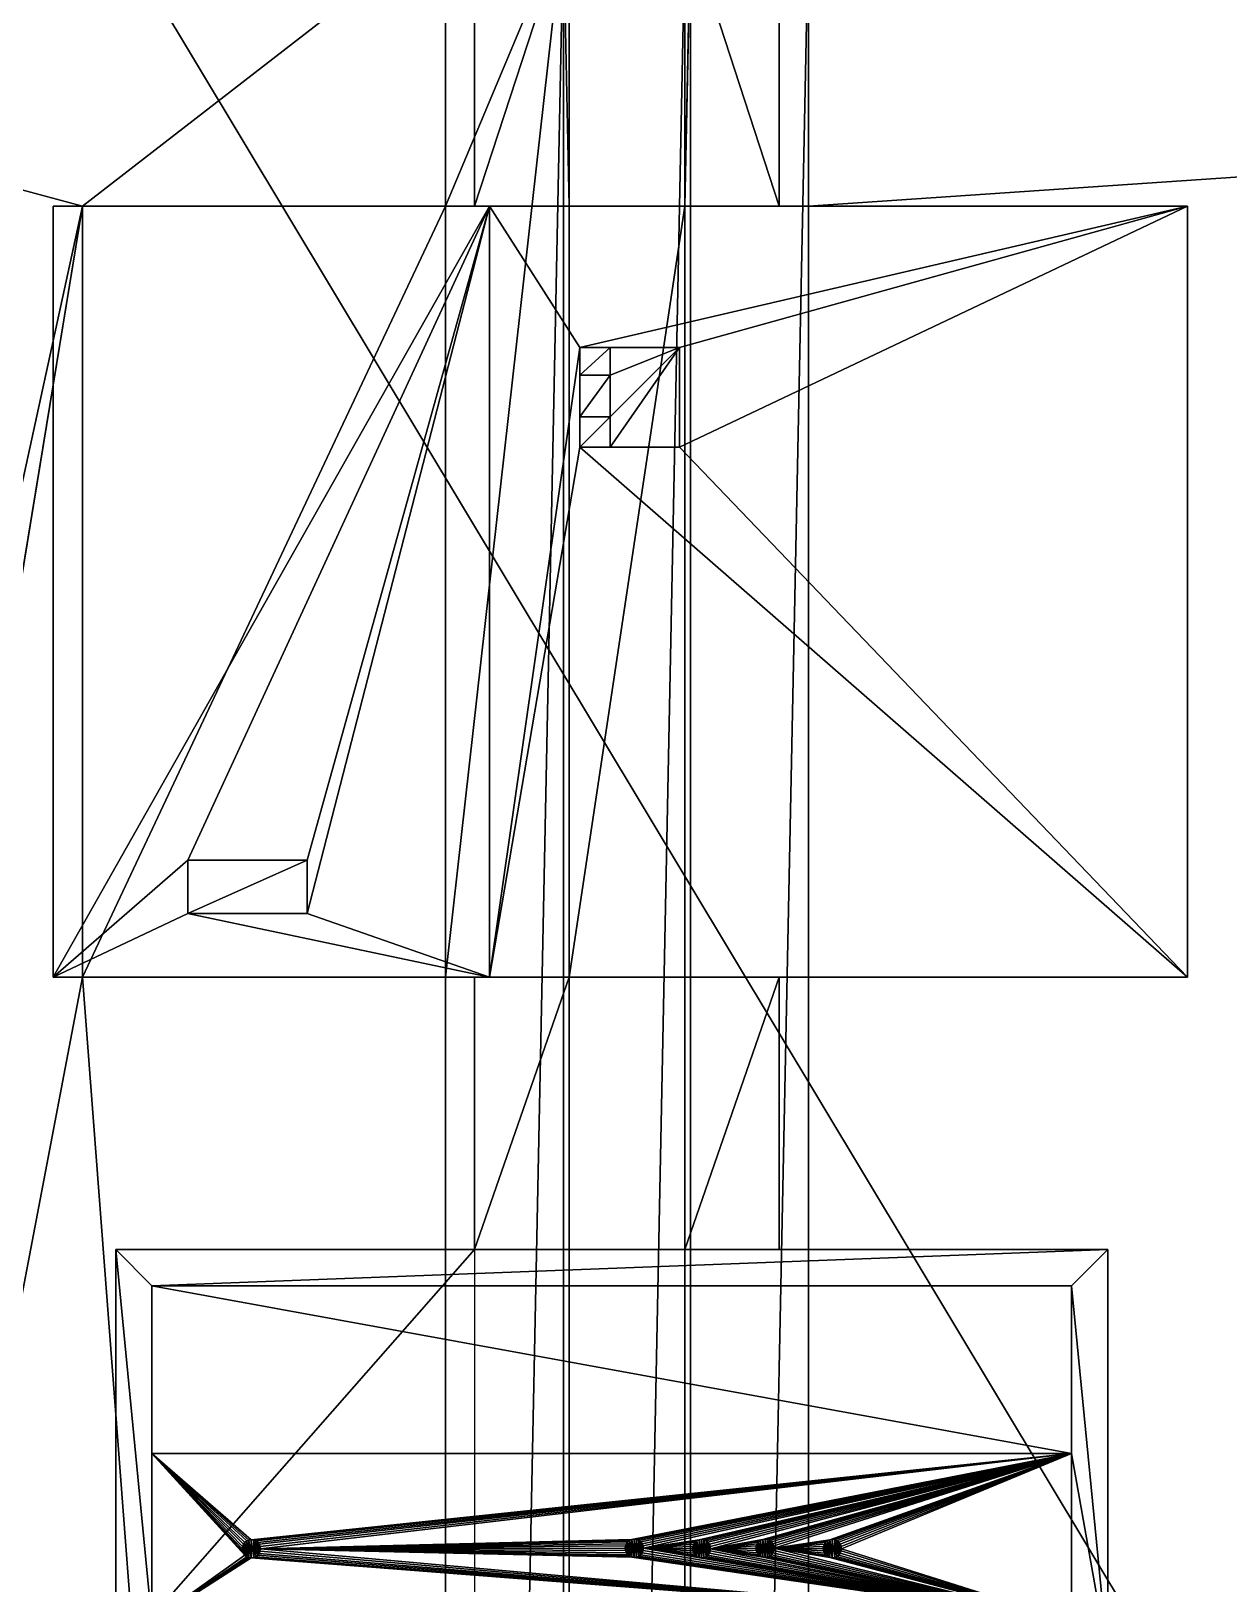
# Model space of a CAD drawing. Header units: millimetres. Extents: x -2 to 845, y -2 to 957.
# Drawn here: x 109.3 to 241.4, y 577.1 to 748.3 of the extents above; entities that cross this region are included whole.
import ezdxf

# ---------------------------------------------------------------- set-up
doc = ezdxf.new("R2010")
doc.units = ezdxf.units.MM
doc.header["$LTSCALE"] = 25.4

msp = doc.modelspace()

# ---------------------------------------------------------------- linework, layer by layer
for p, q in [((155, 729, 85), (155, 760, 85)), ((155, 729, 105), (155, 760, 105)), ((155, 729, 105), (155, 760, 105)), ((155, 729, 85), (155, 760, 85)), ((195, 760, 85), (195, 729, 85)), ((195, 760, 105), (195, 729, 105)), ((195, 760, 105), (195, 729, 105)), ((195, 760, 85), (195, 729, 85)), ((158.2, 759, 110), (158.2, 729, 110)), ((168, 120, 105), (168, 759, 105)), ((168.63, 758.37, 106), (168.63, 120.63, 106)), ((168.63, 758.37, 110), (168.63, 729, 110)), ((181.37, 120.63, 106), (181.37, 758.37, 106)), ((181.37, 729, 110), (181.37, 758.37, 110)), ((182, 759, 105), (182, 120, 105)), ((191.77, 729, 110), (191.77, 759, 110)), ((111.77, 644, 110), (111.77, 729, 110)), ((111.77, 729, 110), (111.77, 729, 240)), ((111.77, 644, 240), (111.77, 729, 240)), ((111.77, 729, 110), (158.2, 729, 110)), ((111.77, 729, 240), (159.87, 729, 240)), ((111.77, 729, 110), (111.77, 729, 240)), ((111.77, 729, 240), (159.87, 729, 240)), ((111.77, 644, 240), (111.77, 729, 240)), ((155, 729, 85), (115, 729, 85)), ((115, 729, 85), (115, 644, 85)), ((155, 729, 85), (115, 729, 85)), ((115, 729, 85), (115, 644, 85)), ((155, 644, 85), (155, 729, 85)), ((155, 644, 85), (155, 729, 85)), ((155, 729, 85), (155, 729, 105)), ((155, 644, 105), (155, 729, 105)), ((155, 729, 85), (155, 729, 105)), ((155, 644, 105), (155, 729, 105)), ((158.2, 729, 110), (168.63, 729, 110)), ((158.2, 729, 110), (168.63, 729, 110)), ((159.87, 729, 240), (236.77, 729, 240)), ((159.87, 729, 240), (159.87, 644, 240)), ((159.87, 729, 240), (159.87, 644, 240)), ((159.87, 729, 240), (236.77, 729, 240)), ((168.63, 729, 110), (168.63, 644, 110)), ((168.63, 729, 110), (181.37, 729, 110)), ((168.63, 729, 110), (181.37, 729, 110)), ((181.37, 729, 110), (191.77, 729, 110)), ((181.37, 644, 110), (181.37, 729, 110)), ((181.37, 729, 110), (191.77, 729, 110)), ((191.77, 729, 110), (236.77, 729, 110)), ((195, 729, 85), (195, 729, 105)), ((195, 729, 85), (195, 120, 85)), ((195, 729, 105), (195, 120, 105)), ((195, 729, 85), (195, 729, 105)), ((195, 729, 105), (195, 120, 105)), ((195, 729, 85), (195, 120, 85)), ((236.77, 729, 110), (236.77, 644, 110)), ((236.77, 729, 240), (236.77, 644, 240)), ((236.77, 729, 110), (236.77, 729, 240)), ((236.77, 729, 110), (236.77, 729, 240)), ((236.77, 729, 240), (236.77, 644, 240)), ((169.8, 713.41, 240), (180.8, 713.41, 240)), ((169.8, 702.41, 240), (169.8, 713.41, 240)), ((169.8, 702.41, 240), (169.8, 713.41, 240)), ((169.8, 713.41, 240), (169.8, 713.41, 228)), ((169.8, 713.41, 228), (169.8, 710.34, 228)), ((169.8, 713.41, 240), (180.8, 713.41, 240)), ((173.14, 713.41, 228), (169.8, 713.41, 228)), ((169.8, 713.41, 240), (169.8, 713.41, 228)), ((169.8, 713.41, 228), (169.8, 710.34, 228)), ((173.14, 713.41, 228), (169.8, 713.41, 228)), ((173.14, 710.34, 216), (173.14, 713.41, 216)), ((173.14, 713.41, 216), (180.8, 713.41, 216)), ((173.14, 713.41, 216), (180.8, 713.41, 216)), ((173.14, 713.41, 216), (173.14, 713.41, 228)), ((173.14, 710.34, 228), (173.14, 713.41, 228)), ((173.14, 710.34, 216), (173.14, 713.41, 216)), ((173.14, 710.34, 228), (173.14, 713.41, 228)), ((173.14, 713.41, 216), (173.14, 713.41, 228)), ((180.8, 713.41, 240), (180.8, 702.41, 240)), ((180.8, 713.41, 216), (180.8, 702.41, 216)), ((180.8, 713.41, 240), (180.8, 713.41, 216)), ((180.8, 713.41, 240), (180.8, 702.41, 240)), ((180.8, 713.41, 216), (180.8, 702.41, 216)), ((180.8, 713.41, 240), (180.8, 713.41, 216)), ((169.8, 710.34, 216), (169.8, 705.75, 216)), ((169.8, 710.34, 216), (173.14, 710.34, 216)), ((169.8, 710.34, 216), (169.8, 710.34, 228)), ((169.8, 710.34, 216), (169.8, 705.75, 216)), ((169.8, 710.34, 228), (173.14, 710.34, 228)), ((169.8, 710.34, 216), (173.14, 710.34, 216)), ((169.8, 710.34, 216), (169.8, 710.34, 228)), ((169.8, 710.34, 228), (173.14, 710.34, 228)), ((173.14, 710.34, 216), (173.14, 710.34, 228)), ((173.14, 710.34, 216), (173.14, 710.34, 228)), ((169.8, 705.75, 216), (173.14, 705.75, 216)), ((169.8, 705.75, 216), (169.8, 705.75, 228)), ((169.8, 705.75, 228), (169.8, 702.41, 228)), ((169.8, 705.75, 228), (169.8, 702.41, 228)), ((169.8, 705.75, 228), (173.14, 705.75, 228)), ((169.8, 705.75, 216), (173.14, 705.75, 216)), ((169.8, 705.75, 228), (173.14, 705.75, 228)), ((169.8, 705.75, 216), (169.8, 705.75, 228)), ((173.14, 702.41, 216), (173.14, 705.75, 216)), ((173.14, 702.41, 228), (173.14, 705.75, 228)), ((173.14, 705.75, 216), (173.14, 705.75, 228)), ((173.14, 702.41, 216), (173.14, 705.75, 216)), ((173.14, 702.41, 228), (173.14, 705.75, 228)), ((173.14, 705.75, 216), (173.14, 705.75, 228)), ((180.8, 702.41, 240), (169.8, 702.41, 240)), ((180.8, 702.41, 240), (169.8, 702.41, 240)), ((169.8, 702.41, 240), (169.8, 702.41, 228)), ((173.14, 702.41, 228), (169.8, 702.41, 228)), ((169.8, 702.41, 240), (169.8, 702.41, 228)), ((173.14, 702.41, 228), (169.8, 702.41, 228)), ((180.8, 702.41, 216), (173.14, 702.41, 216)), ((173.14, 702.41, 216), (173.14, 702.41, 228)), ((180.8, 702.41, 216), (173.14, 702.41, 216)), ((173.14, 702.41, 216), (173.14, 702.41, 228)), ((180.8, 702.41, 240), (180.8, 702.41, 216)), ((180.8, 702.41, 240), (180.8, 702.41, 216)), ((126.62, 651.01, 240), (126.62, 656.92, 240)), ((126.62, 656.92, 240), (139.76, 656.92, 240)), ((126.62, 651.01, 235), (126.62, 656.92, 235)), ((126.62, 656.92, 235), (139.76, 656.92, 235)), ((126.62, 651.01, 240), (126.62, 656.92, 240)), ((126.62, 656.92, 240), (126.62, 656.92, 235)), ((126.62, 651.01, 235), (126.62, 656.92, 235)), ((126.62, 656.92, 240), (139.76, 656.92, 240)), ((126.62, 656.92, 235), (139.76, 656.92, 235)), ((126.62, 656.92, 240), (126.62, 656.92, 235)), ((139.76, 656.92, 240), (139.76, 651.01, 240)), ((139.76, 656.92, 235), (139.76, 651.01, 235)), ((139.76, 656.92, 240), (139.76, 656.92, 235)), ((139.76, 656.92, 240), (139.76, 651.01, 240)), ((139.76, 656.92, 235), (139.76, 651.01, 235)), ((139.76, 656.92, 240), (139.76, 656.92, 235)), ((139.76, 651.01, 240), (126.62, 651.01, 240)), ((139.76, 651.01, 235), (126.62, 651.01, 235)), ((126.62, 651.01, 240), (126.62, 651.01, 235)), ((139.76, 651.01, 240), (126.62, 651.01, 240)), ((126.62, 651.01, 240), (126.62, 651.01, 235)), ((139.76, 651.01, 235), (126.62, 651.01, 235)), ((139.76, 651.01, 240), (139.76, 651.01, 235)), ((139.76, 651.01, 240), (139.76, 651.01, 235)), ((111.77, 644, 110), (111.77, 644, 240)), ((158.2, 644, 110), (111.77, 644, 110)), ((111.77, 644, 110), (111.77, 644, 240)), ((159.87, 644, 240), (111.77, 644, 240)), ((159.87, 644, 240), (111.77, 644, 240)), ((115, 644, 85), (155, 644, 85)), ((115, 644, 85), (155, 644, 85)), ((155, 120, 85), (155, 644, 85)), ((155, 644, 85), (155, 644, 105)), ((155, 120, 105), (155, 644, 105)), ((155, 644, 85), (155, 644, 105)), ((155, 120, 105), (155, 644, 105)), ((155, 120, 85), (155, 644, 85)), ((168.63, 644, 110), (158.2, 644, 110)), ((158.2, 644, 110), (158.2, 614, 110)), ((168.63, 644, 110), (158.2, 644, 110)), ((236.77, 644, 240), (159.87, 644, 240)), ((236.77, 644, 240), (159.87, 644, 240)), ((181.37, 644, 110), (168.63, 644, 110)), ((181.37, 644, 110), (168.63, 644, 110)), ((168.63, 644, 110), (168.63, 614, 110)), ((191.77, 644, 110), (181.37, 644, 110)), ((181.37, 614, 110), (181.37, 644, 110)), ((191.77, 644, 110), (181.37, 644, 110)), ((236.77, 644, 110), (191.77, 644, 110)), ((191.77, 614, 110), (191.77, 644, 110)), ((236.77, 644, 110), (236.77, 644, 240)), ((236.77, 644, 110), (236.77, 644, 240)), ((118.66, 614, 110), (118.66, 569, 110)), ((158.2, 614, 110), (118.66, 614, 110)), ((228, 614, 224), (118.66, 614, 224)), ((118.66, 614, 110), (118.66, 614, 224)), ((158.2, 614, 110), (118.66, 614, 110)), ((118.66, 614, 110), (118.66, 569, 110)), ((118.66, 614, 224), (118.66, 569, 224)), ((118.66, 614, 110), (118.66, 614, 224)), ((118.66, 614, 224), (118.66, 569, 224)), ((228, 614, 224), (118.66, 614, 224)), ((168.63, 614, 110), (158.2, 614, 110)), ((158.2, 614, 110), (158.2, 569, 110)), ((168.63, 614, 110), (158.2, 614, 110)), ((181.37, 614, 110), (168.63, 614, 110)), ((191.77, 614, 110), (181.37, 614, 110)), ((191.77, 614, 110), (181.37, 614, 110)), ((228, 614, 110), (191.77, 614, 110)), ((228, 569, 110), (228, 614, 110)), ((228, 569, 224), (228, 614, 224)), ((228, 614, 110), (228, 614, 224)), ((228, 614, 110), (228, 614, 224)), ((228, 569, 224), (228, 614, 224)), ((122.66, 610, 225), (122.66, 591.5, 225)), ((224, 610, 225), (122.66, 610, 225)), ((122.66, 610, 224), (122.66, 591.5, 224)), ((224, 610, 224), (122.66, 610, 224)), ((122.66, 610, 225), (122.66, 591.5, 225)), ((122.66, 610, 225), (122.66, 610, 224)), ((122.66, 610, 224), (122.66, 591.5, 224)), ((224, 610, 225), (122.66, 610, 225)), ((224, 610, 224), (122.66, 610, 224)), ((122.66, 610, 225), (122.66, 610, 224)), ((224, 591.5, 225), (224, 610, 225)), ((224, 591.5, 224), (224, 610, 224)), ((224, 610, 225), (224, 610, 224)), ((224, 591.5, 225), (224, 610, 225)), ((224, 591.5, 224), (224, 610, 224)), ((224, 610, 225), (224, 610, 224)), ((122.66, 591.5, 225), (224, 591.5, 225)), ((122.66, 591.5, 225), (224, 591.5, 225)), ((122.66, 591.5, 225), (122.66, 573, 225)), ((122.66, 591.5, 224), (122.66, 573, 224)), ((122.66, 591.5, 225), (122.66, 573, 225)), ((122.66, 591.5, 225), (122.66, 591.5, 224)), ((122.66, 591.5, 224), (122.66, 573, 224)), ((122.66, 591.5, 225), (122.66, 591.5, 224)), ((224, 573, 225), (224, 591.5, 225)), ((224, 573, 224), (224, 591.5, 224)), ((224, 573, 225), (224, 591.5, 225)), ((224, 573, 224), (224, 591.5, 224)), ((224, 591.5, 225), (224, 591.5, 224)), ((224, 591.5, 225), (224, 591.5, 224))]:
    msp.add_line(p, q)
at = {"extrusion": (0, 0, -1)}
for centre in [(-133.61, 581.01, -225), (-133.61, 581.01, -225), (-175.81, 581.07, -225), (-175.81, 581.07, -225), (-183.22, 581.02, -225), (-183.22, 581.02, -225), (-190.23, 581.07, -225), (-190.23, 581.07, -225), (-197.64, 581.02, -225), (-197.64, 581.02, -225)]:
    msp.add_circle(centre, 1, dxfattribs=at)

# ---------------------------------------------------------------- meshes
mesh = msp.add_polyface()
corners = [(0, -2, -2), (545, 50, -2), (0, 957, -2), (670, -2, -2), (590, 50, -2), (670, 50, -2), (670, 0, -2), (670, 955, -2), (845, 957, -2), (545, 905, -2), (590, 905, -2), (670, 905, -2), (845, 955, -2)]
mesh.append_faces([[corners[k] for k in face] for face in [(5, 3, 6), (7, 10, 11), (8, 7, 12)]], dxfattribs={"vtx0": -1})
mesh.append_faces([[corners[k] for k in face] for face in [(0, 1, 2), (1, 3, 4), (4, 3, 5), (2, 7, 8), (9, 2, 1)]], dxfattribs={"vtx0": -1, "vtx1": -1})
mesh.append_faces([[corners[k] for k in face] for face in [(7, 2, 9)]], dxfattribs={"vtx0": -1, "vtx1": -1, "vtx2": -1})
mesh.append_faces([[corners[k] for k in face] for face in [(1, 0, 3), (7, 9, 10)]], dxfattribs={"vtx0": -1, "vtx2": -1})
mesh = msp.add_polyface()
corners = [(590, -2, 25), (130, 35, 25), (130, -2, 25), (505, 50, 25), (545, 50, 25), (505, 905, 25), (590, 50, 25), (100, 920, 25), (100, 905, 25), (130, 920, 25), (130, 955, 25), (590, 955, 25), (545, 905, 25), (590, 905, 25), (100, 50, 25), (100, 35, 25)]
mesh.append_faces([[corners[k] for k in face] for face in [(0, 1, 2), (4, 0, 6), (5, 7, 8), (11, 12, 13), (1, 14, 15)]], dxfattribs={"vtx0": -1})
mesh.append_faces([[corners[k] for k in face] for face in [(3, 4, 5), (7, 5, 9), (9, 5, 10), (10, 5, 11), (12, 5, 4), (14, 1, 3)]], dxfattribs={"vtx0": -1, "vtx1": -1})
mesh.append_faces([[corners[k] for k in face] for face in [(1, 0, 3), (3, 0, 4), (11, 5, 12)]], dxfattribs={"vtx0": -1, "vtx1": -1, "vtx2": -1})
mesh = msp.add_polyface()
corners = [(0, 760, 85), (0, 270, 85), (0, 759, 85), (15, 270, 85), (115, 729, 85), (155, 760, 85), (15, 120, 85), (15, 119, 85), (155, 729, 85), (115, 644, 85), (155, 119, 85), (155, 644, 85), (155, 120, 85)]
mesh.append_faces([[corners[k] for k in face] for face in [(0, 1, 2), (4, 5, 8), (10, 11, 12)]], dxfattribs={"vtx0": -1})
mesh.append_faces([[corners[k] for k in face] for face in [(1, 0, 3), (3, 4, 6), (6, 4, 7), (7, 9, 10), (9, 7, 4)]], dxfattribs={"vtx0": -1, "vtx1": -1})
mesh.append_faces([[corners[k] for k in face] for face in [(3, 0, 4)]], dxfattribs={"vtx0": -1, "vtx1": -1, "vtx2": -1})
mesh.append_faces([[corners[k] for k in face] for face in [(4, 0, 5), (10, 9, 11)]], dxfattribs={"vtx0": -1, "vtx2": -1})
mesh = msp.add_polyface()
corners = [(155, 760, 85), (155, 729, 105), (155, 729, 85), (155, 760, 105)]
mesh.append_faces([[corners[k] for k in face] for face in [(0, 1, 2), (1, 0, 3)]], dxfattribs={"vtx0": -1})
mesh = msp.add_polyface()
corners = [(168, 760, 105), (155, 729, 105), (155, 760, 105), (155, 644, 105), (155, 120, 105), (168, 120, 105), (168, 759, 105)]
mesh.append_faces([[corners[k] for k in face] for face in [(0, 1, 2), (5, 0, 6)]], dxfattribs={"vtx0": -1})
mesh.append_faces([[corners[k] for k in face] for face in [(1, 0, 3), (3, 0, 4), (4, 0, 5)]], dxfattribs={"vtx0": -1, "vtx1": -1})
mesh = msp.add_polyface()
corners = [(182, 760, 110), (168, 759, 110), (168, 760, 110), (168.63, 758.37, 110), (181.37, 758.37, 110), (181.37, 729, 110), (182, 759, 110), (191.77, 729, 110), (191.77, 759, 110), (158.2, 729, 110), (158.2, 759, 110), (168.63, 729, 110)]
mesh.append_faces([[corners[k] for k in face] for face in [(0, 1, 2), (7, 6, 8), (1, 9, 10)]], dxfattribs={"vtx0": -1})
mesh.append_faces([[corners[k] for k in face] for face in [(3, 0, 4), (4, 0, 5), (5, 6, 7), (9, 1, 11), (11, 1, 3)]], dxfattribs={"vtx0": -1, "vtx1": -1})
mesh.append_faces([[corners[k] for k in face] for face in [(1, 0, 3)]], dxfattribs={"vtx0": -1, "vtx1": -1, "vtx2": -1})
mesh.append_faces([[corners[k] for k in face] for face in [(5, 0, 6)]], dxfattribs={"vtx0": -1, "vtx2": -1})
mesh = msp.add_polyface()
corners = [(195, 760, 105), (182, 759, 105), (182, 760, 105), (182, 120, 105), (195, 120, 105), (195, 729, 105)]
mesh.append_faces([[corners[k] for k in face] for face in [(0, 1, 2), (4, 0, 5)]], dxfattribs={"vtx0": -1})
mesh.append_faces([[corners[k] for k in face] for face in [(1, 0, 3), (3, 0, 4)]], dxfattribs={"vtx0": -1, "vtx1": -1})
mesh = msp.add_polyface()
corners = [(195, 760, 105), (195, 729, 85), (195, 729, 105), (195, 760, 85)]
mesh.append_faces([[corners[k] for k in face] for face in [(0, 1, 2), (1, 0, 3)]], dxfattribs={"vtx0": -1})
mesh = msp.add_polyface()
corners = [(651, 760, 85), (195, 729, 85), (195, 760, 85), (195, 120, 85), (650, 120, 85), (651, 120, 85)]
mesh.append_faces([[corners[k] for k in face] for face in [(0, 1, 2), (4, 0, 5)]], dxfattribs={"vtx0": -1})
mesh.append_faces([[corners[k] for k in face] for face in [(1, 0, 3), (3, 0, 4)]], dxfattribs={"vtx0": -1, "vtx1": -1})
mesh = msp.add_polyface()
corners = [(181.37, 758.37, 106), (168.63, 120.63, 106), (168.63, 758.37, 106), (181.37, 120.63, 106)]
mesh.append_faces([[corners[k] for k in face] for face in [(0, 1, 2), (1, 0, 3)]], dxfattribs={"vtx0": -1})
mesh = msp.add_polyface()
corners = [(111.77, 729, 110), (111.77, 644, 240), (111.77, 644, 110), (111.77, 729, 240)]
mesh.append_faces([[corners[k] for k in face] for face in [(0, 1, 2), (1, 0, 3)]], dxfattribs={"vtx0": -1})
mesh = msp.add_polyface()
corners = [(236.77, 729, 110), (181.37, 729, 110), (191.77, 729, 110), (168.63, 729, 110), (158.2, 729, 110), (111.77, 729, 110), (236.77, 729, 240), (111.77, 729, 240), (159.87, 729, 240)]
mesh.append_faces([[corners[k] for k in face] for face in [(0, 1, 2), (7, 6, 8)]], dxfattribs={"vtx0": -1})
mesh.append_faces([[corners[k] for k in face] for face in [(1, 0, 3), (3, 0, 4), (4, 0, 5), (5, 6, 7)]], dxfattribs={"vtx0": -1, "vtx1": -1})
mesh.append_faces([[corners[k] for k in face] for face in [(5, 0, 6)]], dxfattribs={"vtx0": -1, "vtx2": -1})
mesh = msp.add_polyface()
corners = [(159.87, 729, 240), (111.77, 644, 240), (111.77, 729, 240), (126.62, 656.92, 240), (139.76, 656.92, 240), (139.76, 651.01, 240), (126.62, 651.01, 240), (159.87, 644, 240)]
mesh.append_faces([[corners[k] for k in face] for face in [(0, 1, 2)]], dxfattribs={"vtx0": -1})
mesh.append_faces([[corners[k] for k in face] for face in [(3, 0, 4), (4, 0, 5), (1, 6, 7), (6, 1, 3), (7, 5, 0)]], dxfattribs={"vtx0": -1, "vtx1": -1})
mesh.append_faces([[corners[k] for k in face] for face in [(1, 0, 3)]], dxfattribs={"vtx0": -1, "vtx1": -1, "vtx2": -1})
mesh.append_faces([[corners[k] for k in face] for face in [(7, 6, 5)]], dxfattribs={"vtx0": -1, "vtx2": -1})
mesh = msp.add_polyface()
corners = [(155, 729, 85), (115, 644, 85), (115, 729, 85), (155, 644, 85)]
mesh.append_faces([[corners[k] for k in face] for face in [(0, 1, 2), (1, 0, 3)]], dxfattribs={"vtx0": -1})
mesh = msp.add_polyface()
corners = [(155, 729, 85), (155, 644, 105), (155, 644, 85), (155, 729, 105)]
mesh.append_faces([[corners[k] for k in face] for face in [(0, 1, 2), (1, 0, 3)]], dxfattribs={"vtx0": -1})
mesh = msp.add_polyface()
corners = [(159.87, 729, 240), (169.8, 713.41, 240), (159.87, 644, 240), (236.77, 729, 240), (180.8, 713.41, 240), (180.8, 702.41, 240), (169.8, 702.41, 240), (236.77, 644, 240)]
mesh.append_faces([[corners[k] for k in face] for face in [(0, 1, 2), (1, 3, 4), (4, 3, 5), (2, 6, 7), (6, 2, 1), (7, 5, 3)]], dxfattribs={"vtx0": -1, "vtx1": -1})
mesh.append_faces([[corners[k] for k in face] for face in [(1, 0, 3), (7, 6, 5)]], dxfattribs={"vtx0": -1, "vtx2": -1})
mesh = msp.add_polyface()
corners = [(181.37, 729, 110), (168.63, 644, 110), (168.63, 729, 110), (181.37, 644, 110)]
mesh.append_faces([[corners[k] for k in face] for face in [(0, 1, 2), (1, 0, 3)]], dxfattribs={"vtx0": -1})
mesh = msp.add_polyface()
corners = [(195, 120, 105), (195, 119, 85), (195, 119, 105), (195, 120, 85), (195, 729, 105), (195, 729, 85)]
mesh.append_faces([[corners[k] for k in face] for face in [(0, 1, 2), (3, 4, 5)]], dxfattribs={"vtx0": -1})
mesh.append_faces([[corners[k] for k in face] for face in [(1, 0, 3)]], dxfattribs={"vtx0": -1, "vtx1": -1})
mesh.append_faces([[corners[k] for k in face] for face in [(3, 0, 4)]], dxfattribs={"vtx0": -1, "vtx2": -1})
mesh = msp.add_polyface()
corners = [(236.77, 729, 240), (236.77, 644, 110), (236.77, 644, 240), (236.77, 729, 110)]
mesh.append_faces([[corners[k] for k in face] for face in [(0, 1, 2), (1, 0, 3)]], dxfattribs={"vtx0": -1})
mesh = msp.add_polyface()
corners = [(180.8, 713.41, 216), (173.14, 710.34, 216), (173.14, 713.41, 216), (173.14, 705.75, 216), (173.14, 702.41, 216), (180.8, 702.41, 216), (169.8, 705.75, 216), (169.8, 710.34, 216)]
mesh.append_faces([[corners[k] for k in face] for face in [(0, 1, 2), (4, 0, 5), (1, 6, 7)]], dxfattribs={"vtx0": -1})
mesh.append_faces([[corners[k] for k in face] for face in [(3, 0, 4), (6, 1, 3)]], dxfattribs={"vtx0": -1, "vtx1": -1})
mesh.append_faces([[corners[k] for k in face] for face in [(1, 0, 3)]], dxfattribs={"vtx0": -1, "vtx1": -1, "vtx2": -1})
mesh = msp.add_polyface()
corners = [(169.8, 713.41, 240), (169.8, 702.41, 228), (169.8, 702.41, 240), (169.8, 705.75, 228), (169.8, 705.75, 216), (169.8, 710.34, 228), (169.8, 713.41, 228), (169.8, 710.34, 216)]
mesh.append_faces([[corners[k] for k in face] for face in [(0, 1, 2), (5, 0, 6)]], dxfattribs={"vtx0": -1})
mesh.append_faces([[corners[k] for k in face] for face in [(1, 0, 3), (3, 0, 4)]], dxfattribs={"vtx0": -1, "vtx1": -1})
mesh.append_faces([[corners[k] for k in face] for face in [(4, 0, 5)]], dxfattribs={"vtx0": -1, "vtx1": -1, "vtx2": -1})
mesh.append_faces([[corners[k] for k in face] for face in [(7, 4, 5)]], dxfattribs={"vtx1": -1})
mesh = msp.add_polyface()
corners = [(169.8, 713.41, 240), (173.14, 713.41, 228), (169.8, 713.41, 228), (180.8, 713.41, 216), (173.14, 713.41, 216), (180.8, 713.41, 240)]
mesh.append_faces([[corners[k] for k in face] for face in [(0, 1, 2), (1, 3, 4)]], dxfattribs={"vtx0": -1})
mesh.append_faces([[corners[k] for k in face] for face in [(3, 1, 5), (5, 1, 0)]], dxfattribs={"vtx0": -1, "vtx1": -1})
mesh = msp.add_polyface()
corners = [(173.14, 713.41, 228), (169.8, 710.34, 228), (169.8, 713.41, 228), (173.14, 710.34, 228)]
mesh.append_faces([[corners[k] for k in face] for face in [(0, 1, 2), (1, 0, 3)]], dxfattribs={"vtx0": -1})
mesh = msp.add_polyface()
corners = [(173.14, 713.41, 228), (173.14, 710.34, 216), (173.14, 710.34, 228), (173.14, 713.41, 216)]
mesh.append_faces([[corners[k] for k in face] for face in [(0, 1, 2), (1, 0, 3)]], dxfattribs={"vtx0": -1})
mesh = msp.add_polyface()
corners = [(180.8, 713.41, 216), (180.8, 702.41, 240), (180.8, 702.41, 216), (180.8, 713.41, 240)]
mesh.append_faces([[corners[k] for k in face] for face in [(0, 1, 2), (1, 0, 3)]], dxfattribs={"vtx0": -1})
mesh = msp.add_polyface()
corners = [(169.8, 710.34, 228), (173.14, 710.34, 216), (169.8, 710.34, 216), (173.14, 710.34, 228)]
mesh.append_faces([[corners[k] for k in face] for face in [(0, 1, 2), (1, 0, 3)]], dxfattribs={"vtx0": -1})
mesh = msp.add_polyface()
corners = [(173.14, 705.75, 228), (169.8, 702.41, 228), (169.8, 705.75, 228), (173.14, 702.41, 228)]
mesh.append_faces([[corners[k] for k in face] for face in [(0, 1, 2), (1, 0, 3)]], dxfattribs={"vtx0": -1})
mesh = msp.add_polyface()
corners = [(173.14, 705.75, 228), (169.8, 705.75, 216), (173.14, 705.75, 216), (169.8, 705.75, 228)]
mesh.append_faces([[corners[k] for k in face] for face in [(0, 1, 2), (1, 0, 3)]], dxfattribs={"vtx0": -1})
mesh = msp.add_polyface()
corners = [(173.14, 705.75, 228), (173.14, 702.41, 216), (173.14, 702.41, 228), (173.14, 705.75, 216)]
mesh.append_faces([[corners[k] for k in face] for face in [(0, 1, 2), (1, 0, 3)]], dxfattribs={"vtx0": -1})
mesh = msp.add_polyface()
corners = [(180.8, 702.41, 240), (173.14, 702.41, 216), (180.8, 702.41, 216), (173.14, 702.41, 228), (169.8, 702.41, 228), (169.8, 702.41, 240)]
mesh.append_faces([[corners[k] for k in face] for face in [(0, 1, 2), (4, 0, 5)]], dxfattribs={"vtx0": -1})
mesh.append_faces([[corners[k] for k in face] for face in [(1, 0, 3), (3, 0, 4)]], dxfattribs={"vtx0": -1, "vtx1": -1})
mesh = msp.add_polyface()
corners = [(139.76, 656.92, 235), (126.62, 651.01, 235), (126.62, 656.92, 235), (139.76, 651.01, 235)]
mesh.append_faces([[corners[k] for k in face] for face in [(0, 1, 2), (1, 0, 3)]], dxfattribs={"vtx0": -1})
mesh = msp.add_polyface()
corners = [(126.62, 656.92, 240), (126.62, 651.01, 235), (126.62, 651.01, 240), (126.62, 656.92, 235)]
mesh.append_faces([[corners[k] for k in face] for face in [(0, 1, 2), (1, 0, 3)]], dxfattribs={"vtx0": -1})
mesh = msp.add_polyface()
corners = [(126.62, 656.92, 240), (139.76, 656.92, 235), (126.62, 656.92, 235), (139.76, 656.92, 240)]
mesh.append_faces([[corners[k] for k in face] for face in [(0, 1, 2), (1, 0, 3)]], dxfattribs={"vtx0": -1})
mesh = msp.add_polyface()
corners = [(139.76, 656.92, 235), (139.76, 651.01, 240), (139.76, 651.01, 235), (139.76, 656.92, 240)]
mesh.append_faces([[corners[k] for k in face] for face in [(0, 1, 2), (1, 0, 3)]], dxfattribs={"vtx0": -1})
mesh = msp.add_polyface()
corners = [(139.76, 651.01, 240), (126.62, 651.01, 235), (139.76, 651.01, 235), (126.62, 651.01, 240)]
mesh.append_faces([[corners[k] for k in face] for face in [(0, 1, 2), (1, 0, 3)]], dxfattribs={"vtx0": -1})
mesh = msp.add_polyface()
corners = [(111.77, 644, 110), (168.63, 644, 110), (158.2, 644, 110), (181.37, 644, 110), (191.77, 644, 110), (236.77, 644, 240), (236.77, 644, 110), (111.77, 644, 240), (159.87, 644, 240)]
mesh.append_faces([[corners[k] for k in face] for face in [(0, 1, 2), (4, 5, 6), (5, 7, 8)]], dxfattribs={"vtx0": -1})
mesh.append_faces([[corners[k] for k in face] for face in [(1, 0, 3), (3, 0, 4)]], dxfattribs={"vtx0": -1, "vtx1": -1})
mesh.append_faces([[corners[k] for k in face] for face in [(5, 4, 0)]], dxfattribs={"vtx0": -1, "vtx1": -1, "vtx2": -1})
mesh.append_faces([[corners[k] for k in face] for face in [(5, 0, 7)]], dxfattribs={"vtx0": -1, "vtx2": -1})
mesh = msp.add_polyface()
corners = [(155, 120, 85), (155, 119, 105), (155, 119, 85), (155, 120, 105), (155, 644, 85), (155, 644, 105)]
mesh.append_faces([[corners[k] for k in face] for face in [(0, 1, 2), (3, 4, 5)]], dxfattribs={"vtx0": -1})
mesh.append_faces([[corners[k] for k in face] for face in [(1, 0, 3)]], dxfattribs={"vtx0": -1, "vtx1": -1})
mesh.append_faces([[corners[k] for k in face] for face in [(3, 0, 4)]], dxfattribs={"vtx0": -1, "vtx2": -1})
mesh = msp.add_polyface()
corners = [(168.63, 644, 110), (158.2, 614, 110), (158.2, 644, 110), (168.63, 614, 110)]
mesh.append_faces([[corners[k] for k in face] for face in [(0, 1, 2), (1, 0, 3)]], dxfattribs={"vtx0": -1})
mesh = msp.add_polyface()
corners = [(191.77, 644, 110), (181.37, 614, 110), (181.37, 644, 110), (191.77, 614, 110)]
mesh.append_faces([[corners[k] for k in face] for face in [(0, 1, 2), (1, 0, 3)]], dxfattribs={"vtx0": -1})
mesh = msp.add_polyface()
corners = [(158.2, 614, 110), (118.66, 569, 110), (118.66, 614, 110), (158.2, 569, 110)]
mesh.append_faces([[corners[k] for k in face] for face in [(0, 1, 2), (1, 0, 3)]], dxfattribs={"vtx0": -1})
mesh = msp.add_polyface()
corners = [(228, 614, 224), (191.77, 614, 110), (228, 614, 110), (181.37, 614, 110), (168.63, 614, 110), (158.2, 614, 110), (118.66, 614, 110), (118.66, 614, 224)]
mesh.append_faces([[corners[k] for k in face] for face in [(0, 1, 2), (6, 0, 7)]], dxfattribs={"vtx0": -1})
mesh.append_faces([[corners[k] for k in face] for face in [(1, 0, 3), (3, 0, 4), (4, 0, 5), (5, 0, 6)]], dxfattribs={"vtx0": -1, "vtx1": -1})
mesh = msp.add_polyface()
corners = [(118.66, 614, 224), (118.66, 569, 110), (118.66, 569, 224), (118.66, 614, 110)]
mesh.append_faces([[corners[k] for k in face] for face in [(0, 1, 2), (1, 0, 3)]], dxfattribs={"vtx0": -1})
mesh = msp.add_polyface()
corners = [(118.66, 569, 224), (122.66, 573, 224), (118.66, 614, 224), (228, 569, 224), (224, 573, 224), (224, 591.5, 224), (224, 610, 224), (122.66, 610, 224), (228, 614, 224), (122.66, 591.5, 224)]
mesh.append_faces([[corners[k] for k in face] for face in [(7, 1, 9)]], dxfattribs={"vtx0": -1})
mesh.append_faces([[corners[k] for k in face] for face in [(0, 1, 2), (1, 3, 4), (4, 3, 5), (5, 3, 6), (2, 7, 8), (8, 6, 3)]], dxfattribs={"vtx0": -1, "vtx1": -1})
mesh.append_faces([[corners[k] for k in face] for face in [(7, 2, 1)]], dxfattribs={"vtx0": -1, "vtx1": -1, "vtx2": -1})
mesh.append_faces([[corners[k] for k in face] for face in [(1, 0, 3), (8, 7, 6)]], dxfattribs={"vtx0": -1, "vtx2": -1})
mesh = msp.add_polyface()
corners = [(228, 614, 224), (228, 569, 110), (228, 569, 224), (228, 614, 110)]
mesh.append_faces([[corners[k] for k in face] for face in [(0, 1, 2), (1, 0, 3)]], dxfattribs={"vtx0": -1})
mesh = msp.add_polyface()
corners = [(224, 591.5, 225), (122.66, 610, 225), (122.66, 591.5, 225), (224, 610, 225)]
mesh.append_faces([[corners[k] for k in face] for face in [(0, 1, 2), (1, 0, 3)]], dxfattribs={"vtx0": -1})
mesh = msp.add_polyface()
corners = [(122.66, 610, 225), (122.66, 591.5, 224), (122.66, 591.5, 225), (122.66, 610, 224)]
mesh.append_faces([[corners[k] for k in face] for face in [(0, 1, 2), (1, 0, 3)]], dxfattribs={"vtx0": -1})
mesh = msp.add_polyface()
corners = [(122.66, 610, 225), (224, 610, 224), (122.66, 610, 224), (224, 610, 225)]
mesh.append_faces([[corners[k] for k in face] for face in [(0, 1, 2), (1, 0, 3)]], dxfattribs={"vtx0": -1})
mesh = msp.add_polyface()
corners = [(224, 610, 224), (224, 591.5, 225), (224, 591.5, 224), (224, 610, 225)]
mesh.append_faces([[corners[k] for k in face] for face in [(0, 1, 2), (1, 0, 3)]], dxfattribs={"vtx0": -1})
mesh = msp.add_polyface()
corners = [(122.66, 573, 225), (132.9, 580.3, 225), (122.66, 591.5, 225), (133.11, 580.14, 225), (133.35, 580.04, 225), (133.61, 580.01, 225), (224, 573, 225), (132.74, 580.51, 225), (132.64, 580.75, 225), (132.61, 581.01, 225), (133.87, 580.04, 225), (134.11, 580.14, 225), (134.32, 580.3, 225), (134.48, 580.51, 225), (134.58, 580.75, 225), (134.61, 581.01, 225), (175.55, 580.1, 225), (175.31, 580.2, 225), (175.1, 580.36, 225), (174.94, 580.57, 225), (174.84, 580.81, 225), (174.81, 581.07, 225), (175.81, 580.07, 225), (176.07, 580.1, 225), (176.31, 580.2, 225), (176.52, 580.36, 225), (176.68, 580.57, 225), (176.78, 580.81, 225), (176.81, 581.07, 225), (182.96, 580.06, 225), (182.72, 580.16, 225), (182.52, 580.32, 225), (182.36, 580.52, 225), (182.26, 580.77, 225), (182.22, 581.02, 225), (183.22, 580.02, 225), (183.48, 580.06, 225), (183.72, 580.16, 225), (183.93, 580.32, 225), (184.09, 580.52, 225), (184.19, 580.77, 225), (184.22, 581.02, 225), (189.97, 580.1, 225), (189.73, 580.2, 225), (189.52, 580.36, 225), (189.36, 580.57, 225), (189.26, 580.81, 225), (189.23, 581.07, 225), (190.23, 580.07, 225), (190.49, 580.1, 225), (190.73, 580.2, 225), (190.94, 580.36, 225), (191.1, 580.57, 225), (191.2, 580.81, 225), (191.23, 581.07, 225), (197.38, 580.06, 225), (197.14, 580.16, 225), (196.94, 580.32, 225), (196.78, 580.52, 225), (196.68, 580.77, 225), (196.64, 581.02, 225), (197.64, 580.02, 225), (197.9, 580.06, 225), (198.14, 580.16, 225), (198.35, 580.32, 225), (198.51, 580.52, 225), (198.61, 580.77, 225), (198.64, 581.02, 225), (133.61, 582.01, 225), (224, 591.5, 225), (133.35, 581.97, 225), (133.11, 581.87, 225), (132.9, 581.71, 225), (132.74, 581.51, 225), (132.64, 581.27, 225), (133.87, 581.97, 225), (134.11, 581.87, 225), (134.32, 581.71, 225), (134.48, 581.51, 225), (134.58, 581.27, 225), (175.55, 582.03, 225), (175.31, 581.93, 225), (175.1, 581.77, 225), (174.94, 581.57, 225), (174.84, 581.33, 225), (175.81, 582.07, 225), (176.07, 582.03, 225), (176.31, 581.93, 225), (176.52, 581.77, 225), (176.68, 581.57, 225), (176.78, 581.33, 225), (182.96, 581.99, 225), (182.72, 581.89, 225), (182.52, 581.73, 225), (182.36, 581.52, 225), (182.26, 581.28, 225), (183.22, 582.02, 225), (183.48, 581.99, 225), (183.72, 581.89, 225), (183.93, 581.73, 225), (184.09, 581.52, 225), (184.19, 581.28, 225), (189.97, 582.03, 225), (189.73, 581.93, 225), (189.52, 581.77, 225), (189.36, 581.57, 225), (189.26, 581.33, 225), (190.23, 582.07, 225), (190.49, 582.03, 225), (190.73, 581.93, 225), (190.94, 581.77, 225), (191.1, 581.57, 225), (191.2, 581.33, 225), (197.38, 581.99, 225), (197.14, 581.89, 225), (196.94, 581.73, 225), (196.78, 581.52, 225), (196.68, 581.28, 225), (197.64, 582.02, 225), (197.9, 581.99, 225), (198.14, 581.89, 225), (198.35, 581.73, 225), (198.51, 581.52, 225), (198.61, 581.28, 225)]
mesh.append_faces([[corners[k] for k in face] for face in [(0, 1, 2), (1, 0, 3), (3, 0, 4), (4, 0, 5), (5, 6, 10), (10, 6, 11), (11, 6, 12), (12, 6, 13), (13, 6, 14), (14, 6, 15), (16, 6, 22), (22, 6, 23), (23, 6, 24), (24, 6, 25), (25, 6, 26), (26, 6, 27), (27, 6, 28), (29, 6, 35), (35, 6, 36), (36, 6, 37), (37, 6, 38), (38, 6, 39), (39, 6, 40), (40, 6, 41), (42, 6, 48), (48, 6, 49), (49, 6, 50), (50, 6, 51), (51, 6, 52), (52, 6, 53), (53, 6, 54), (55, 6, 61), (61, 6, 62), (62, 6, 63), (63, 6, 64), (64, 6, 65), (65, 6, 66), (66, 6, 67), (2, 68, 69), (68, 2, 70), (70, 2, 71), (71, 2, 72), (72, 2, 73), (73, 2, 74), (74, 2, 9), (80, 15, 81), (81, 15, 82), (82, 15, 83), (83, 15, 84), (84, 15, 21), (91, 28, 92), (92, 28, 93), (93, 28, 94), (94, 28, 95), (95, 28, 34), (102, 41, 103), (103, 41, 104), (104, 41, 105), (105, 41, 106), (106, 41, 47), (113, 54, 114), (114, 54, 115), (115, 54, 116), (116, 54, 117), (117, 54, 60), (69, 67, 6)]], dxfattribs={"vtx0": -1, "vtx1": -1})
mesh.append_faces([[corners[k] for k in face] for face in [(15, 6, 16), (28, 6, 29), (41, 6, 42), (54, 6, 55), (69, 15, 80), (69, 28, 91), (69, 41, 102), (69, 54, 113)]], dxfattribs={"vtx0": -1, "vtx1": -1, "vtx2": -1})
mesh.append_faces([[corners[k] for k in face] for face in [(5, 0, 6), (2, 1, 7), (2, 7, 8), (2, 8, 9), (15, 16, 17), (15, 17, 18), (15, 18, 19), (15, 19, 20), (15, 20, 21), (28, 29, 30), (28, 30, 31), (28, 31, 32), (28, 32, 33), (28, 33, 34), (41, 42, 43), (41, 43, 44), (41, 44, 45), (41, 45, 46), (41, 46, 47), (54, 55, 56), (54, 56, 57), (54, 57, 58), (54, 58, 59), (54, 59, 60), (69, 68, 75), (69, 75, 76), (69, 76, 77), (69, 77, 78), (69, 78, 79), (69, 79, 15), (69, 80, 85), (69, 85, 86), (69, 86, 87), (69, 87, 88), (69, 88, 89), (69, 89, 90), (69, 90, 28), (69, 91, 96), (69, 96, 97), (69, 97, 98), (69, 98, 99), (69, 99, 100), (69, 100, 101), (69, 101, 41), (69, 102, 107), (69, 107, 108), (69, 108, 109), (69, 109, 110), (69, 110, 111), (69, 111, 112), (69, 112, 54), (69, 113, 118), (69, 118, 119), (69, 119, 120), (69, 120, 121), (69, 121, 122), (69, 122, 123), (69, 123, 67)]], dxfattribs={"vtx0": -1, "vtx2": -1})
mesh = msp.add_polyface()
corners = [(122.66, 591.5, 225), (122.66, 573, 224), (122.66, 573, 225), (122.66, 591.5, 224)]
mesh.append_faces([[corners[k] for k in face] for face in [(0, 1, 2), (1, 0, 3)]], dxfattribs={"vtx0": -1})
mesh = msp.add_polyface()
corners = [(224, 591.5, 224), (224, 573, 225), (224, 573, 224), (224, 591.5, 225)]
mesh.append_faces([[corners[k] for k in face] for face in [(0, 1, 2), (1, 0, 3)]], dxfattribs={"vtx0": -1})
mesh = msp.add_polyface()
corners = [(132.64, 580.75, 225), (132.64, 581.27, 225), (132.61, 581.01, 225), (132.74, 580.51, 225), (132.74, 581.51, 225), (132.9, 580.3, 225), (132.9, 581.71, 225), (133.11, 580.14, 225), (133.11, 581.87, 225), (133.35, 580.04, 225), (133.35, 581.97, 225), (133.61, 580.01, 225), (133.61, 582.01, 225), (133.87, 580.04, 225), (133.87, 581.97, 225), (134.11, 580.14, 225), (134.11, 581.87, 225), (134.32, 580.3, 225), (134.32, 581.71, 225), (134.48, 580.51, 225), (134.48, 581.51, 225), (134.58, 580.75, 225), (134.58, 581.27, 225), (134.61, 581.01, 225)]
mesh.append_faces([[corners[k] for k in face] for face in [(0, 1, 2), (22, 21, 23)]], dxfattribs={"vtx0": -1})
mesh.append_faces([[corners[k] for k in face] for face in [(1, 3, 4), (4, 5, 6), (6, 7, 8), (8, 9, 10), (10, 11, 12), (12, 13, 14), (14, 15, 16), (16, 17, 18), (18, 19, 20), (20, 21, 22)]], dxfattribs={"vtx0": -1, "vtx1": -1})
mesh.append_faces([[corners[k] for k in face] for face in [(1, 0, 3), (4, 3, 5), (6, 5, 7), (8, 7, 9), (10, 9, 11), (12, 11, 13), (14, 13, 15), (16, 15, 17), (18, 17, 19), (20, 19, 21)]], dxfattribs={"vtx0": -1, "vtx2": -1})
mesh = msp.add_polyface()
corners = [(174.84, 580.81, 225), (174.84, 581.33, 225), (174.81, 581.07, 225), (174.94, 580.57, 225), (174.94, 581.57, 225), (175.1, 580.36, 225), (175.1, 581.77, 225), (175.31, 580.2, 225), (175.31, 581.93, 225), (175.55, 580.1, 225), (175.55, 582.03, 225), (175.81, 580.07, 225), (175.81, 582.07, 225), (176.07, 580.1, 225), (176.07, 582.03, 225), (176.31, 580.2, 225), (176.31, 581.93, 225), (176.52, 580.36, 225), (176.52, 581.77, 225), (176.68, 580.57, 225), (176.68, 581.57, 225), (176.78, 580.81, 225), (176.78, 581.33, 225), (176.81, 581.07, 225)]
mesh.append_faces([[corners[k] for k in face] for face in [(0, 1, 2), (22, 21, 23)]], dxfattribs={"vtx0": -1})
mesh.append_faces([[corners[k] for k in face] for face in [(1, 3, 4), (4, 5, 6), (6, 7, 8), (8, 9, 10), (10, 11, 12), (12, 13, 14), (14, 15, 16), (16, 17, 18), (18, 19, 20), (20, 21, 22)]], dxfattribs={"vtx0": -1, "vtx1": -1})
mesh.append_faces([[corners[k] for k in face] for face in [(1, 0, 3), (4, 3, 5), (6, 5, 7), (8, 7, 9), (10, 9, 11), (12, 11, 13), (14, 13, 15), (16, 15, 17), (18, 17, 19), (20, 19, 21)]], dxfattribs={"vtx0": -1, "vtx2": -1})
mesh = msp.add_polyface()
corners = [(182.26, 580.77, 225), (182.26, 581.28, 225), (182.22, 581.02, 225), (182.36, 580.52, 225), (182.36, 581.52, 225), (182.52, 580.32, 225), (182.52, 581.73, 225), (182.72, 580.16, 225), (182.72, 581.89, 225), (182.96, 580.06, 225), (182.96, 581.99, 225), (183.22, 580.02, 225), (183.22, 582.02, 225), (183.48, 580.06, 225), (183.48, 581.99, 225), (183.72, 580.16, 225), (183.72, 581.89, 225), (183.93, 580.32, 225), (183.93, 581.73, 225), (184.09, 580.52, 225), (184.09, 581.52, 225), (184.19, 580.77, 225), (184.19, 581.28, 225), (184.22, 581.02, 225)]
mesh.append_faces([[corners[k] for k in face] for face in [(0, 1, 2), (22, 21, 23)]], dxfattribs={"vtx0": -1})
mesh.append_faces([[corners[k] for k in face] for face in [(1, 3, 4), (4, 5, 6), (6, 7, 8), (8, 9, 10), (10, 11, 12), (12, 13, 14), (14, 15, 16), (16, 17, 18), (18, 19, 20), (20, 21, 22)]], dxfattribs={"vtx0": -1, "vtx1": -1})
mesh.append_faces([[corners[k] for k in face] for face in [(1, 0, 3), (4, 3, 5), (6, 5, 7), (8, 7, 9), (10, 9, 11), (12, 11, 13), (14, 13, 15), (16, 15, 17), (18, 17, 19), (20, 19, 21)]], dxfattribs={"vtx0": -1, "vtx2": -1})
mesh = msp.add_polyface()
corners = [(189.26, 580.81, 225), (189.26, 581.33, 225), (189.23, 581.07, 225), (189.36, 580.57, 225), (189.36, 581.57, 225), (189.52, 580.36, 225), (189.52, 581.77, 225), (189.73, 580.2, 225), (189.73, 581.93, 225), (189.97, 580.1, 225), (189.97, 582.03, 225), (190.23, 580.07, 225), (190.23, 582.07, 225), (190.49, 580.1, 225), (190.49, 582.03, 225), (190.73, 580.2, 225), (190.73, 581.93, 225), (190.94, 580.36, 225), (190.94, 581.77, 225), (191.1, 580.57, 225), (191.1, 581.57, 225), (191.2, 580.81, 225), (191.2, 581.33, 225), (191.23, 581.07, 225)]
mesh.append_faces([[corners[k] for k in face] for face in [(0, 1, 2), (22, 21, 23)]], dxfattribs={"vtx0": -1})
mesh.append_faces([[corners[k] for k in face] for face in [(1, 3, 4), (4, 5, 6), (6, 7, 8), (8, 9, 10), (10, 11, 12), (12, 13, 14), (14, 15, 16), (16, 17, 18), (18, 19, 20), (20, 21, 22)]], dxfattribs={"vtx0": -1, "vtx1": -1})
mesh.append_faces([[corners[k] for k in face] for face in [(1, 0, 3), (4, 3, 5), (6, 5, 7), (8, 7, 9), (10, 9, 11), (12, 11, 13), (14, 13, 15), (16, 15, 17), (18, 17, 19), (20, 19, 21)]], dxfattribs={"vtx0": -1, "vtx2": -1})
mesh = msp.add_polyface()
corners = [(196.68, 580.77, 225), (196.68, 581.28, 225), (196.64, 581.02, 225), (196.78, 580.52, 225), (196.78, 581.52, 225), (196.94, 580.32, 225), (196.94, 581.73, 225), (197.14, 580.16, 225), (197.14, 581.89, 225), (197.38, 580.06, 225), (197.38, 581.99, 225), (197.64, 580.02, 225), (197.64, 582.02, 225), (197.9, 580.06, 225), (197.9, 581.99, 225), (198.14, 580.16, 225), (198.14, 581.89, 225), (198.35, 580.32, 225), (198.35, 581.73, 225), (198.51, 580.52, 225), (198.51, 581.52, 225), (198.61, 580.77, 225), (198.61, 581.28, 225), (198.64, 581.02, 225)]
mesh.append_faces([[corners[k] for k in face] for face in [(0, 1, 2), (22, 21, 23)]], dxfattribs={"vtx0": -1})
mesh.append_faces([[corners[k] for k in face] for face in [(1, 3, 4), (4, 5, 6), (6, 7, 8), (8, 9, 10), (10, 11, 12), (12, 13, 14), (14, 15, 16), (16, 17, 18), (18, 19, 20), (20, 21, 22)]], dxfattribs={"vtx0": -1, "vtx1": -1})
mesh.append_faces([[corners[k] for k in face] for face in [(1, 0, 3), (4, 3, 5), (6, 5, 7), (8, 7, 9), (10, 9, 11), (12, 11, 13), (14, 13, 15), (16, 15, 17), (18, 17, 19), (20, 19, 21)]], dxfattribs={"vtx0": -1, "vtx2": -1})

doc.saveas('drawing.dxf')
